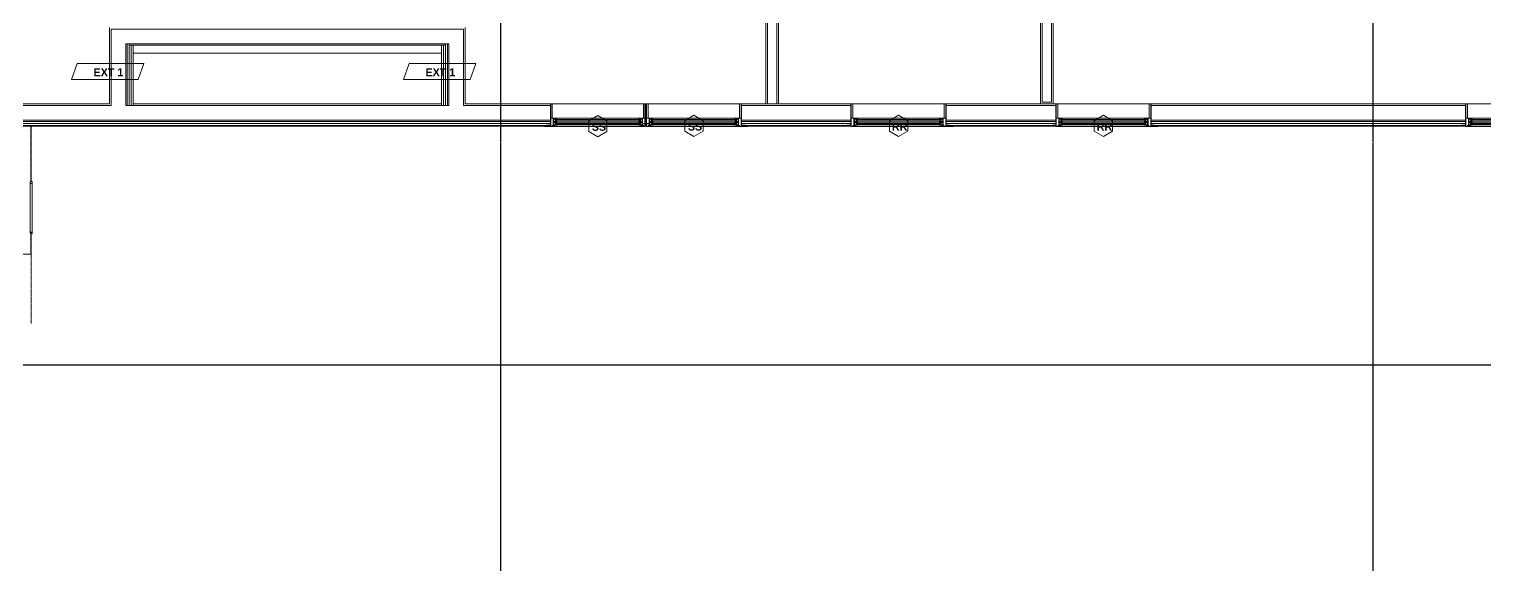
# Model space of a CAD drawing. Header units: inches. Extents: x -4058 to -1781, y 9814 to 12264.
# Drawn here: x -2677 to -2131, y 9814 to 10017 of the extents above; entities that cross this region are included whole.
import ezdxf

# ---------------------------------------------------------------- set-up
doc = ezdxf.new("R2010")
doc.units = ezdxf.units.IN
doc.header["$MEASUREMENT"] = 0
for name, pattern in [('Center 1_4_', [0.53125, 0.25, -0.09375, 0.09375, -0.09375]), ('Dash', [0.25, 0.125, -0.125]), ('Grid Line 1_2_', [0.875, 0.5, -0.125, 0.125, -0.125])]:
    doc.linetypes.add(name, pattern=pattern)
for name, color, linetype, lineweight in [('0-1', 7, 'Continuous', 5), ('0-2', 7, 'Continuous', 9), ('A-DETL-CNTR-1', 7, 'Center 1_4_', 9), ('A-DETL-GENF-HDLN-1', 7, 'Dash', 9), ('A-DETL-GENF-HDLN-2', 1, 'Continuous', 18), ('A-FLOR-1', 7, 'Continuous', 9), ('A-GLAZ', 151, 'Continuous', 18), ('A-GLAZ-1', 10, 'Continuous', 30), ('A-GLAZ-2', 7, 'Continuous', 9), ('A-GLAZ-IDEN', 152, 'Continuous', 9), ('A-WALL', 113, 'Continuous', 18), ('A-WALL-1', 7, 'Continuous', 9), ('A-WALL-2', 250, 'Continuous', 18), ('A-WALL-3', 113, 'Continuous', 9), ('A-WALL-IDEN', 211, 'Continuous', 9), ('S-BEAM-1', 7, 'Continuous', 9), ('S-GRID-1', 1, 'Grid Line 1_2_', 30)]:
    doc.layers.add(name, color=color, linetype=linetype, lineweight=lineweight)
doc.styles.add('Century Gothic_B', font='GOTHICB.TTF', dxfattribs={"height": 3})

# ---------------------------------------------------------------- blocks, each defined once
blk = doc.blocks.new('Window-Double_Hung-Marvin-Essential - 2-WIDE _TEMP ALL LOW_ ESDH3066-3454271-UNITS PLANS - 3RD FLOOR')
at = {"layer": 'A-DETL-GENF-HDLN-1'}
blk.add_line((16.1, -4.22), (-16.5, -4.22), dxfattribs=at)
at = {"layer": 'A-DETL-GENF-HDLN-2'}
for p, q in [((-17.13, 4.19), (-17.75, 4.19)), ((-17.13, -1.16), (-17.13, 4.19)), ((17.12, 4.19), (17.75, 4.19)), ((17.12, 4.19), (17.12, -1.16)), ((-19.25, -3.23), (-19.25, -3.19)), ((-19.25, -3.19), (-17.9, -3.19)), ((-17.75, -3.23), (-19.25, -3.23)), ((-17.9, -3.19), (-17.9, -3.08)), ((-17.9, -3.08), (-17.75, -3.08)), ((-16.72, -1.19), (-17.75, -1.19)), ((-17.75, -4.28), (-17.75, -1.19)), ((-17.75, -4.28), (-17.16, -4.28)), ((-17.08, -3.87), (-17.16, -4.28)), ((-17.08, -3.87), (-16.19, -3.87)), ((-16.85, -4.25), (-16.85, -3.87)), ((-16.3, -4.25), (-16.85, -4.25)), ((-16.72, -3.77), (-16.72, -1.19)), ((-16.38, -3.77), (-16.72, -3.77)), ((-16.56, -1.53), (-15.34, -1.53)), ((-16.56, -1.53), (-16.56, -2.47)), ((-15.34, -2.47), (-16.56, -2.47)), ((-16.56, -2.75), (-15.34, -2.75)), ((-16.56, -2.75), (-16.56, -3.69)), ((-15.34, -3.69), (-16.56, -3.69)), ((-16.38, -3.87), (-16.38, -3.77)), ((-16.18, -4.01), (-16.3, -4.01)), ((-16.3, -4.01), (-16.3, -4.25)), ((-16.19, -3.87), (-16.19, -3.97)), ((-16.19, -3.97), (-16.1, -3.97)), ((-16.18, -4.22), (-16.18, -4.01)), ((-16.18, -4.22), (-16.1, -4.22)), ((-16.1, -3.97), (-16.1, -4.22)), ((-15.28, -1.65), (-15.94, -1.65)), ((-15.94, -1.65), (-15.94, -2.37)), ((-15.94, -2.37), (-15.28, -2.37)), ((-15.28, -2.87), (-15.94, -2.87)), ((-15.94, -2.87), (-15.94, -3.59)), ((-15.94, -3.59), (-15.28, -3.59)), ((-15.84, -1.66), (-15.84, -2.35)), ((-15.84, -2.88), (-15.84, -3.57)), ((-15.54, -1.79), (-15.54, -2.23)), ((-15.54, -3.01), (-15.54, -3.45)), ((-15.34, -1.53), (-15.28, -1.59)), ((-15.34, -2.47), (-15.28, -2.41)), ((-15.34, -2.75), (-15.28, -2.81)), ((-15.34, -3.69), (-15.28, -3.63)), ((-15.28, -1.59), (-15.28, -1.65)), ((-15.28, -2.37), (-15.28, -2.41)), ((-15.28, -2.81), (-15.28, -2.87)), ((-15.28, -3.59), (-15.28, -3.63)), ((15.34, -1.53), (15.28, -1.59)), ((15.28, -1.59), (15.28, -1.65)), ((15.28, -1.65), (15.94, -1.65)), ((15.28, -2.37), (15.28, -2.41)), ((15.94, -2.37), (15.28, -2.37)), ((15.34, -2.47), (15.28, -2.41)), ((15.34, -2.75), (15.28, -2.81)), ((15.28, -2.81), (15.28, -2.87)), ((15.28, -2.87), (15.94, -2.87)), ((15.28, -3.59), (15.28, -3.63)), ((15.94, -3.59), (15.28, -3.59)), ((15.34, -3.69), (15.28, -3.63)), ((16.56, -1.53), (15.34, -1.53)), ((15.34, -2.47), (16.56, -2.47)), ((16.56, -2.75), (15.34, -2.75)), ((15.34, -3.69), (16.56, -3.69)), ((15.54, -1.79), (15.54, -2.23)), ((15.54, -3.01), (15.54, -3.45)), ((15.84, -1.66), (15.84, -2.35)), ((15.84, -2.88), (15.84, -3.57)), ((15.94, -1.65), (15.94, -2.37)), ((15.94, -2.87), (15.94, -3.59)), ((16.19, -3.97), (16.1, -3.97)), ((16.1, -3.97), (16.1, -4.22)), ((16.18, -4.22), (16.1, -4.22)), ((16.18, -4.22), (16.18, -4.01)), ((16.18, -4.01), (16.3, -4.01)), ((17.08, -3.87), (16.19, -3.87)), ((16.19, -3.87), (16.19, -3.97)), ((16.3, -4.01), (16.3, -4.25)), ((16.3, -4.25), (16.85, -4.25)), ((16.38, -3.87), (16.38, -3.77)), ((16.38, -3.77), (16.72, -3.77)), ((16.56, -1.53), (16.56, -2.47)), ((16.56, -2.75), (16.56, -3.69)), ((16.72, -3.77), (16.72, -1.19)), ((16.72, -1.19), (17.75, -1.19)), ((16.85, -4.25), (16.85, -3.87)), ((17.08, -3.87), (17.16, -4.28)), ((17.75, -4.28), (17.16, -4.28)), ((17.75, -4.28), (17.75, -1.19)), ((17.9, -3.08), (17.75, -3.08)), ((17.75, -3.23), (19.25, -3.23)), ((17.9, -3.19), (17.9, -3.08)), ((19.25, -3.19), (17.9, -3.19)), ((19.25, -3.23), (19.25, -3.19))]:
    blk.add_line(p, q, dxfattribs=at)
at = {"layer": 'A-GLAZ'}
for p, q in [((15.84, -1.66), (-15.84, -1.66)), ((15.84, -1.79), (-15.84, -1.79)), ((15.84, -2.23), (-15.84, -2.23)), ((15.84, -2.35), (-15.84, -2.35)), ((15.84, -2.88), (-15.84, -2.88)), ((15.84, -3.01), (-15.84, -3.01)), ((15.84, -3.45), (-15.84, -3.45)), ((15.84, -3.57), (-15.84, -3.57))]:
    blk.add_line(p, q, dxfattribs=at)
at = {"layer": 'A-GLAZ-1'}
for p, q in [((-17.75, -1.16), (-17.75, 4.19)), ((17.75, 4.19), (17.75, -1.16)), ((-17.75, -4.28), (-17.75, -1.19)), ((17.75, -1.19), (17.75, -4.28))]:
    blk.add_line(p, q, dxfattribs=at)
at = {"layer": 'A-GLAZ-2'}
for p, q in [((-17.75, 4.19), (17.75, 4.19)), ((-17.75, -1.19), (17.75, -1.19)), ((17.75, -4.28), (-17.75, -4.28)), ((17.75, -4.19), (20.21, -4.19)), ((20.21, -4.25), (17.75, -4.25)), ((20.21, -4.19), (20.21, -4.25))]:
    blk.add_line(p, q, dxfattribs=at)
blk = doc.blocks.new('Window-Double_Hung-Marvin-Essential - 1-WIDE _TEMP LOWER_ ESDH3066-3454269-UNITS PLANS - 3RD FLOOR')
at = {"layer": 'A-DETL-GENF-HDLN-1'}
blk.add_line((16.1, -4.22), (-16.5, -4.22), dxfattribs=at)
at = {"layer": 'A-DETL-GENF-HDLN-2'}
for p, q in [((-17.13, 4.19), (-17.75, 4.19)), ((-17.13, -1.16), (-17.13, 4.19)), ((17.12, 4.19), (17.75, 4.19)), ((17.12, 4.19), (17.12, -1.16)), ((-19.25, -3.23), (-19.25, -3.19)), ((-19.25, -3.19), (-17.9, -3.19)), ((-17.75, -3.23), (-19.25, -3.23)), ((-17.9, -3.19), (-17.9, -3.08)), ((-17.9, -3.08), (-17.75, -3.08)), ((-16.72, -1.19), (-17.75, -1.19)), ((-17.75, -4.28), (-17.75, -1.19)), ((-17.75, -4.28), (-17.16, -4.28)), ((-17.08, -3.87), (-17.16, -4.28)), ((-17.08, -3.87), (-16.19, -3.87)), ((-16.85, -4.25), (-16.85, -3.87)), ((-16.3, -4.25), (-16.85, -4.25)), ((-16.72, -3.77), (-16.72, -1.19)), ((-16.38, -3.77), (-16.72, -3.77)), ((-16.56, -1.53), (-15.34, -1.53)), ((-16.56, -1.53), (-16.56, -2.47)), ((-15.34, -2.47), (-16.56, -2.47)), ((-16.56, -2.75), (-15.34, -2.75)), ((-16.56, -2.75), (-16.56, -3.69)), ((-15.34, -3.69), (-16.56, -3.69)), ((-16.38, -3.87), (-16.38, -3.77)), ((-16.18, -4.01), (-16.3, -4.01)), ((-16.3, -4.01), (-16.3, -4.25)), ((-16.19, -3.87), (-16.19, -3.97)), ((-16.19, -3.97), (-16.1, -3.97)), ((-16.18, -4.22), (-16.18, -4.01)), ((-16.18, -4.22), (-16.1, -4.22)), ((-16.1, -3.97), (-16.1, -4.22)), ((-15.28, -1.65), (-15.94, -1.65)), ((-15.94, -1.65), (-15.94, -2.37)), ((-15.94, -2.37), (-15.28, -2.37)), ((-15.28, -2.87), (-15.94, -2.87)), ((-15.94, -2.87), (-15.94, -3.59)), ((-15.94, -3.59), (-15.28, -3.59)), ((-15.84, -1.66), (-15.84, -2.35)), ((-15.84, -2.88), (-15.84, -3.57)), ((-15.54, -1.79), (-15.54, -2.23)), ((-15.54, -3.01), (-15.54, -3.45)), ((-15.34, -1.53), (-15.28, -1.59)), ((-15.34, -2.47), (-15.28, -2.41)), ((-15.34, -2.75), (-15.28, -2.81)), ((-15.34, -3.69), (-15.28, -3.63)), ((-15.28, -1.59), (-15.28, -1.65)), ((-15.28, -2.37), (-15.28, -2.41)), ((-15.28, -2.81), (-15.28, -2.87)), ((-15.28, -3.59), (-15.28, -3.63)), ((15.34, -1.53), (15.28, -1.59)), ((15.28, -1.59), (15.28, -1.65)), ((15.28, -1.65), (15.94, -1.65)), ((15.28, -2.37), (15.28, -2.41)), ((15.94, -2.37), (15.28, -2.37)), ((15.34, -2.47), (15.28, -2.41)), ((15.34, -2.75), (15.28, -2.81)), ((15.28, -2.81), (15.28, -2.87)), ((15.28, -2.87), (15.94, -2.87)), ((15.28, -3.59), (15.28, -3.63)), ((15.94, -3.59), (15.28, -3.59)), ((15.34, -3.69), (15.28, -3.63)), ((16.56, -1.53), (15.34, -1.53)), ((15.34, -2.47), (16.56, -2.47)), ((16.56, -2.75), (15.34, -2.75)), ((15.34, -3.69), (16.56, -3.69)), ((15.54, -1.79), (15.54, -2.23)), ((15.54, -3.01), (15.54, -3.45)), ((15.84, -1.66), (15.84, -2.35)), ((15.84, -2.88), (15.84, -3.57)), ((15.94, -1.65), (15.94, -2.37)), ((15.94, -2.87), (15.94, -3.59)), ((16.19, -3.97), (16.1, -3.97)), ((16.1, -3.97), (16.1, -4.22)), ((16.18, -4.22), (16.1, -4.22)), ((16.18, -4.22), (16.18, -4.01)), ((16.18, -4.01), (16.3, -4.01)), ((17.08, -3.87), (16.19, -3.87)), ((16.19, -3.87), (16.19, -3.97)), ((16.3, -4.01), (16.3, -4.25)), ((16.3, -4.25), (16.85, -4.25)), ((16.38, -3.87), (16.38, -3.77)), ((16.38, -3.77), (16.72, -3.77)), ((16.56, -1.53), (16.56, -2.47)), ((16.56, -2.75), (16.56, -3.69)), ((16.72, -3.77), (16.72, -1.19)), ((16.72, -1.19), (17.75, -1.19)), ((16.85, -4.25), (16.85, -3.87)), ((17.08, -3.87), (17.16, -4.28)), ((17.75, -4.28), (17.16, -4.28)), ((17.75, -4.28), (17.75, -1.19)), ((17.9, -3.08), (17.75, -3.08)), ((17.75, -3.23), (19.25, -3.23)), ((17.9, -3.19), (17.9, -3.08)), ((19.25, -3.19), (17.9, -3.19)), ((19.25, -3.23), (19.25, -3.19))]:
    blk.add_line(p, q, dxfattribs=at)
at = {"layer": 'A-GLAZ'}
for p, q in [((15.84, -1.66), (-15.84, -1.66)), ((15.84, -1.79), (-15.84, -1.79)), ((15.84, -2.23), (-15.84, -2.23)), ((15.84, -2.35), (-15.84, -2.35)), ((15.84, -2.88), (-15.84, -2.88)), ((15.84, -3.01), (-15.84, -3.01)), ((15.84, -3.45), (-15.84, -3.45)), ((15.84, -3.57), (-15.84, -3.57))]:
    blk.add_line(p, q, dxfattribs=at)
at = {"layer": 'A-GLAZ-1'}
for p, q in [((-17.75, -1.16), (-17.75, 4.19)), ((17.75, 4.19), (17.75, -1.16)), ((-17.75, -4.28), (-17.75, -1.19)), ((17.75, -1.19), (17.75, -4.28))]:
    blk.add_line(p, q, dxfattribs=at)
at = {"layer": 'A-GLAZ-2'}
for p, q in [((-17.75, 4.19), (17.75, 4.19)), ((-17.75, -1.19), (17.75, -1.19)), ((17.75, -4.28), (-17.75, -4.28)), ((17.75, -4.19), (20.46, -4.19)), ((20.46, -4.25), (17.75, -4.25)), ((20.46, -4.19), (20.46, -4.25))]:
    blk.add_line(p, q, dxfattribs=at)
blk = doc.blocks.new('Window-Double_Hung-Marvin-Essential - 2-WIDE _TEMP ALL LOW_ ESDH3066-3454268-UNITS PLANS - 3RD FLOOR')
at = {"layer": 'A-DETL-GENF-HDLN-1'}
blk.add_line((16.1, 4.22), (-16.5, 4.22), dxfattribs=at)
at = {"layer": 'A-DETL-GENF-HDLN-2'}
for p, q in [((-19.25, 3.23), (-19.25, 3.19)), ((-17.75, 3.23), (-19.25, 3.23)), ((-19.25, 3.19), (-17.9, 3.19)), ((-17.9, 3.19), (-17.9, 3.08)), ((-17.9, 3.08), (-17.75, 3.08)), ((-17.75, 4.28), (-17.16, 4.28)), ((-17.75, 4.28), (-17.75, 1.19)), ((-16.72, 1.19), (-17.75, 1.19)), ((-17.08, 3.87), (-17.16, 4.28)), ((-17.13, 1.16), (-17.13, -4.19)), ((-17.08, 3.87), (-16.19, 3.87)), ((-16.85, 4.25), (-16.85, 3.87)), ((-16.3, 4.25), (-16.85, 4.25)), ((-16.38, 3.77), (-16.72, 3.77)), ((-16.72, 3.77), (-16.72, 1.19)), ((-15.34, 3.69), (-16.56, 3.69)), ((-16.56, 2.75), (-16.56, 3.69)), ((-16.56, 2.75), (-15.34, 2.75)), ((-15.34, 2.47), (-16.56, 2.47)), ((-16.56, 1.53), (-16.56, 2.47)), ((-16.56, 1.53), (-15.34, 1.53)), ((-16.38, 3.87), (-16.38, 3.77)), ((-16.3, 4.01), (-16.3, 4.25)), ((-16.18, 4.01), (-16.3, 4.01)), ((-16.19, 3.97), (-16.1, 3.97)), ((-16.19, 3.87), (-16.19, 3.97)), ((-16.18, 4.22), (-16.1, 4.22)), ((-16.18, 4.22), (-16.18, 4.01)), ((-16.1, 3.97), (-16.1, 4.22)), ((-15.94, 2.87), (-15.94, 3.59)), ((-15.94, 3.59), (-15.28, 3.59)), ((-15.28, 2.87), (-15.94, 2.87)), ((-15.94, 1.65), (-15.94, 2.37)), ((-15.94, 2.37), (-15.28, 2.37)), ((-15.28, 1.65), (-15.94, 1.65)), ((-15.84, 2.88), (-15.84, 3.57)), ((-15.84, 1.66), (-15.84, 2.35)), ((-15.54, 3.01), (-15.54, 3.45)), ((-15.54, 1.79), (-15.54, 2.23)), ((-15.34, 3.69), (-15.28, 3.63)), ((-15.34, 2.75), (-15.28, 2.81)), ((-15.34, 2.47), (-15.28, 2.41)), ((-15.34, 1.53), (-15.28, 1.59)), ((-15.28, 3.59), (-15.28, 3.63)), ((-15.28, 2.81), (-15.28, 2.87)), ((-15.28, 2.37), (-15.28, 2.41)), ((-15.28, 1.59), (-15.28, 1.65)), ((15.34, 3.69), (15.28, 3.63)), ((15.28, 3.59), (15.28, 3.63)), ((15.94, 3.59), (15.28, 3.59)), ((15.28, 2.81), (15.28, 2.87)), ((15.28, 2.87), (15.94, 2.87)), ((15.34, 2.75), (15.28, 2.81)), ((15.34, 2.47), (15.28, 2.41)), ((15.28, 2.37), (15.28, 2.41)), ((15.94, 2.37), (15.28, 2.37)), ((15.28, 1.59), (15.28, 1.65)), ((15.28, 1.65), (15.94, 1.65)), ((15.34, 1.53), (15.28, 1.59)), ((15.34, 3.69), (16.56, 3.69)), ((16.56, 2.75), (15.34, 2.75)), ((15.34, 2.47), (16.56, 2.47)), ((16.56, 1.53), (15.34, 1.53)), ((15.54, 3.01), (15.54, 3.45)), ((15.54, 1.79), (15.54, 2.23)), ((15.84, 2.88), (15.84, 3.57)), ((15.84, 1.66), (15.84, 2.35)), ((15.94, 2.87), (15.94, 3.59)), ((15.94, 1.65), (15.94, 2.37)), ((16.18, 4.22), (16.1, 4.22)), ((16.1, 3.97), (16.1, 4.22)), ((16.19, 3.97), (16.1, 3.97)), ((16.18, 4.22), (16.18, 4.01)), ((16.18, 4.01), (16.3, 4.01)), ((16.19, 3.87), (16.19, 3.97)), ((17.08, 3.87), (16.19, 3.87)), ((16.3, 4.01), (16.3, 4.25)), ((16.3, 4.25), (16.85, 4.25)), ((16.38, 3.87), (16.38, 3.77)), ((16.38, 3.77), (16.72, 3.77)), ((16.56, 2.75), (16.56, 3.69)), ((16.56, 1.53), (16.56, 2.47)), ((16.72, 3.77), (16.72, 1.19)), ((16.72, 1.19), (17.75, 1.19)), ((16.85, 4.25), (16.85, 3.87)), ((17.08, 3.87), (17.16, 4.28)), ((17.12, -4.19), (17.12, 1.16)), ((17.75, 4.28), (17.16, 4.28)), ((17.75, 4.28), (17.75, 1.19)), ((17.75, 3.23), (19.25, 3.23)), ((17.9, 3.08), (17.75, 3.08)), ((17.9, 3.19), (17.9, 3.08)), ((19.25, 3.19), (17.9, 3.19)), ((19.25, 3.23), (19.25, 3.19)), ((-17.13, -4.19), (-17.75, -4.19)), ((17.12, -4.19), (17.75, -4.19))]:
    blk.add_line(p, q, dxfattribs=at)
at = {"layer": 'A-GLAZ'}
for p, q in [((15.84, 3.57), (-15.84, 3.57)), ((15.84, 3.45), (-15.84, 3.45)), ((15.84, 3.01), (-15.84, 3.01)), ((15.84, 2.88), (-15.84, 2.88)), ((15.84, 2.35), (-15.84, 2.35)), ((15.84, 2.23), (-15.84, 2.23)), ((15.84, 1.79), (-15.84, 1.79)), ((15.84, 1.66), (-15.84, 1.66))]:
    blk.add_line(p, q, dxfattribs=at)
at = {"layer": 'A-GLAZ-1'}
for p, q in [((-17.75, 4.28), (-17.75, 1.19)), ((-17.75, 1.16), (-17.75, -4.19)), ((17.75, 1.19), (17.75, 4.28)), ((17.75, -4.19), (17.75, 1.16))]:
    blk.add_line(p, q, dxfattribs=at)
at = {"layer": 'A-GLAZ-2'}
for p, q in [((17.75, 4.28), (-17.75, 4.28)), ((-17.75, 1.19), (17.75, 1.19)), ((20.21, 4.25), (17.75, 4.25)), ((17.75, 4.19), (20.21, 4.19)), ((20.21, 4.19), (20.21, 4.25)), ((-17.75, -4.19), (17.75, -4.19))]:
    blk.add_line(p, q, dxfattribs=at)
blk = doc.blocks.new('Walls 55 - Walls 1-3381026-UNITS PLANS - 3RD FLOOR')
at = {"layer": 'S-BEAM-1'}
for p, q in [((-2676.7, 9959.59), (-2676.7, 9940.65)), ((-2675.95, 9940.65), (-2675.95, 9959.59))]:
    blk.add_line(p, q, dxfattribs=at)
at = {"layer": 'S-BEAM-1', "flags": 128}
for points in [[(-2675.95, 9959.59), (-2675.96, 9959.68), (-2675.99, 9959.77), (-2676.04, 9959.85), (-2676.11, 9959.92), (-2676.19, 9959.96), (-2676.28, 9959.99), (-2676.37, 9959.99), (-2676.46, 9959.96), (-2676.54, 9959.92), (-2676.6, 9959.85), (-2676.66, 9959.77), (-2676.69, 9959.68), (-2676.7, 9959.59)], [(-2676.7, 9959.59), (-2676.69, 9959.49), (-2676.66, 9959.4), (-2676.6, 9959.32), (-2676.54, 9959.26), (-2676.46, 9959.21), (-2676.37, 9959.19), (-2676.28, 9959.19), (-2676.19, 9959.21), (-2676.11, 9959.26), (-2676.04, 9959.32), (-2675.99, 9959.4), (-2675.96, 9959.49), (-2675.95, 9959.59)]]:
    blk.add_lwpolyline(points, dxfattribs=at)
at = {"layer": 'S-BEAM-1'}
blk.add_ellipse((-2676.32, 9940.65), major_axis=(0.375, 0), ratio=0.93544, start_param=4.18879, end_param=6.283185, dxfattribs=at)
blk = doc.blocks.new('CTR - 1st Phase - Shell_rvt-1-UNITS PLANS - 3RD FLOOR')
at = {"layer": 'A-DETL-CNTR-1'}
for p, q in [((-2676.33, 9980.69), (-2676.33, 9959.99)), ((-2676.33, 9941.05), (-2676.33, 9906.8))]:
    blk.add_line(p, q, dxfattribs=at)
at = {"layer": 'A-FLOR-1'}
for p, q in [((-2676.51, 9959.93), (-2676.51, 9980.69)), ((-2676.51, 9932.69), (-2676.51, 9940.73)), ((-2791.34, 9932.69), (-2676.51, 9932.69))]:
    blk.add_line(p, q, dxfattribs=at)
at = {"layer": 'A-WALL-1'}
for p, q in [((-2646.99, 10017.71), (-2646.99, 9989.06)), ((-2513.66, 9989.06), (-2513.66, 10017.71)), ((-2638.11, 9989.06), (-2638.11, 10008.09)), ((-2638.11, 10008.09), (-2522.54, 10008.09)), ((-2522.54, 10008.09), (-2522.54, 9989.06)), ((-2646.99, 9989.06), (-2714.97, 9989.06)), ((-2522.54, 9989.06), (-2638.11, 9989.06)), ((-2481.68, 9989.06), (-2513.66, 9989.06)), ((-2445.67, 9989.06), (-2446.18, 9989.06)), ((-2368.94, 9989.06), (-2410.17, 9989.06)), ((-2292.14, 9989.06), (-2333.44, 9989.06)), ((-2138.54, 9989.06), (-2256.64, 9989.06)), ((-2481.68, 9983.69), (-2481.68, 9983.72)), ((-2446.18, 9983.72), (-2446.18, 9983.69)), ((-2445.67, 9983.69), (-2445.67, 9983.72)), ((-2410.17, 9983.72), (-2410.17, 9983.69)), ((-2368.94, 9983.69), (-2368.94, 9983.72)), ((-2333.44, 9983.72), (-2333.44, 9983.69)), ((-2292.14, 9983.69), (-2292.14, 9983.72)), ((-2256.64, 9983.72), (-2256.64, 9983.69)), ((-2138.54, 9983.69), (-2138.54, 9983.72)), ((-2714.97, 9980.69), (-2484.14, 9980.69)), ((-2446.18, 9980.69), (-2445.67, 9980.69)), ((-2407.71, 9980.69), (-2368.94, 9980.69)), ((-2330.73, 9980.69), (-2292.14, 9980.69)), ((-2253.93, 9980.69), (-2138.54, 9980.69))]:
    blk.add_line(p, q, dxfattribs=at)
at = {"layer": 'A-WALL-2'}
for p, q in [((-2646.36, 10017.09), (-2646.36, 9989.06)), ((-2646.36, 10017.09), (-2640.86, 10017.09)), ((-2640.86, 10017.09), (-2638.11, 10017.09)), ((-2522.54, 10017.09), (-2638.11, 10017.09)), ((-2522.54, 10017.09), (-2519.79, 10017.09)), ((-2519.79, 10017.09), (-2514.29, 10017.09)), ((-2514.29, 10017.09), (-2514.29, 9989.06)), ((-2640.86, 10011.59), (-2640.86, 9989.06)), ((-2640.86, 10011.59), (-2640.36, 10011.59)), ((-2640.36, 10011.59), (-2640.36, 9989.06)), ((-2640.36, 10011.59), (-2639.61, 10011.59)), ((-2639.61, 10011.59), (-2639.61, 10011.09)), ((-2639.61, 10011.59), (-2638.11, 10011.59)), ((-2639.61, 10011.09), (-2639.61, 10011.59)), ((-2639.61, 10011.09), (-2639.61, 9989.06)), ((-2639.61, 10011.09), (-2638.86, 10011.09)), ((-2638.86, 10011.09), (-2638.86, 9989.06)), ((-2638.86, 10011.09), (-2638.11, 10011.09)), ((-2522.54, 10011.59), (-2638.11, 10011.59)), ((-2522.54, 10011.09), (-2638.11, 10011.09)), ((-2638.11, 10011.09), (-2638.11, 10008.09)), ((-2522.54, 10011.59), (-2521.04, 10011.59)), ((-2522.54, 10008.09), (-2522.54, 10011.09)), ((-2522.54, 10011.09), (-2521.79, 10011.09)), ((-2521.79, 10011.09), (-2521.79, 9989.06)), ((-2521.79, 10011.09), (-2521.04, 10011.09)), ((-2521.04, 10011.59), (-2521.04, 10011.09)), ((-2521.04, 10011.59), (-2520.29, 10011.59)), ((-2521.04, 10011.59), (-2521.04, 10011.09)), ((-2521.04, 10011.09), (-2521.04, 9989.06)), ((-2520.29, 10011.59), (-2520.29, 9989.06)), ((-2520.29, 10011.59), (-2519.79, 10011.59)), ((-2519.79, 10011.59), (-2519.79, 9989.06)), ((-2646.36, 9988.44), (-2714.97, 9988.44)), ((-2646.36, 9989.06), (-2646.36, 9988.44)), ((-2640.86, 9989.06), (-2640.86, 9988.44)), ((-2640.36, 9988.44), (-2640.86, 9988.44)), ((-2640.36, 9988.44), (-2640.86, 9988.44)), ((-2640.36, 9989.06), (-2640.36, 9988.44)), ((-2639.61, 9988.44), (-2640.36, 9988.44)), ((-2639.61, 9988.44), (-2640.36, 9988.44)), ((-2639.61, 9989.06), (-2639.61, 9988.44)), ((-2638.86, 9988.44), (-2639.61, 9988.44)), ((-2638.86, 9988.44), (-2639.61, 9988.44)), ((-2638.86, 9989.06), (-2638.86, 9988.44)), ((-2638.11, 9988.44), (-2638.86, 9988.44)), ((-2638.11, 9988.44), (-2638.86, 9988.44)), ((-2638.11, 9989.06), (-2638.11, 9988.44)), ((-2522.54, 9988.44), (-2638.11, 9988.44)), ((-2522.54, 9988.44), (-2522.54, 9989.06)), ((-2521.79, 9988.44), (-2522.54, 9988.44)), ((-2521.79, 9988.44), (-2522.54, 9988.44)), ((-2521.79, 9988.44), (-2521.79, 9989.06)), ((-2521.04, 9988.44), (-2521.79, 9988.44)), ((-2521.04, 9988.44), (-2521.79, 9988.44)), ((-2521.04, 9988.44), (-2521.04, 9989.06)), ((-2520.29, 9988.44), (-2521.04, 9988.44)), ((-2520.29, 9988.44), (-2521.04, 9988.44)), ((-2520.29, 9988.44), (-2520.29, 9989.06)), ((-2519.79, 9988.44), (-2520.29, 9988.44)), ((-2519.79, 9988.44), (-2520.29, 9988.44)), ((-2519.79, 9988.44), (-2519.79, 9989.06)), ((-2514.29, 9988.44), (-2514.29, 9989.06)), ((-2481.68, 9988.44), (-2514.29, 9988.44)), ((-2445.67, 9988.44), (-2446.18, 9988.44)), ((-2368.94, 9988.44), (-2410.17, 9988.44)), ((-2292.14, 9988.44), (-2333.44, 9988.44)), ((-2138.54, 9988.44), (-2256.64, 9988.44)), ((-2481.68, 9982.94), (-2714.97, 9982.94)), ((-2481.68, 9982.44), (-2714.97, 9982.44)), ((-2445.67, 9982.94), (-2446.18, 9982.94)), ((-2445.67, 9982.44), (-2446.18, 9982.44)), ((-2368.94, 9982.94), (-2410.17, 9982.94)), ((-2368.94, 9982.44), (-2410.17, 9982.44)), ((-2292.14, 9982.94), (-2333.44, 9982.94)), ((-2292.14, 9982.44), (-2333.44, 9982.44)), ((-2138.54, 9982.94), (-2256.64, 9982.94)), ((-2138.54, 9982.44), (-2256.64, 9982.44)), ((-2481.68, 9981.69), (-2714.97, 9981.69)), ((-2481.68, 9980.94), (-2714.97, 9980.94)), ((-2445.67, 9981.69), (-2446.18, 9981.69)), ((-2445.67, 9980.94), (-2446.18, 9980.94)), ((-2368.94, 9981.69), (-2410.17, 9981.69)), ((-2368.94, 9980.94), (-2410.17, 9980.94)), ((-2292.14, 9981.69), (-2333.44, 9981.69)), ((-2292.14, 9980.94), (-2333.44, 9980.94)), ((-2138.54, 9981.69), (-2256.64, 9981.69)), ((-2138.54, 9980.94), (-2256.64, 9980.94))]:
    blk.add_line(p, q, dxfattribs=at)
at = {"layer": '0-2', "rotation": 180}
blk.add_blockref('Window-Double_Hung-Marvin-Essential - 2-WIDE _TEMP ALL LOW_ ESDH3066-3454268-UNITS PLANS - 3RD FLOOR', (-2463.93, 9984.88), dxfattribs=at)
at = {"layer": '0-2'}
for name, p in [('Window-Double_Hung-Marvin-Essential - 2-WIDE _TEMP ALL LOW_ ESDH3066-3454271-UNITS PLANS - 3RD FLOOR', (-2427.92, 9984.88)), ('Window-Double_Hung-Marvin-Essential - 1-WIDE _TEMP LOWER_ ESDH3066-3454269-UNITS PLANS - 3RD FLOOR', (-2351.19, 9984.88)), ('Window-Double_Hung-Marvin-Essential - 1-WIDE _TEMP LOWER_ ESDH3066-3454269-UNITS PLANS - 3RD FLOOR', (-2274.39, 9984.88)), ('Window-Double_Hung-Marvin-Essential - 1-WIDE _TEMP LOWER_ ESDH3066-3454269-UNITS PLANS - 3RD FLOOR', (-2120.79, 9984.88)), ('Walls 55 - Walls 1-3381026-UNITS PLANS - 3RD FLOOR', (0, 0))]:
    blk.add_blockref(name, p, dxfattribs=at)
blk = doc.blocks.new('CTR - 1st Phase - Structure_rvt-1-UNITS PLANS - 3RD FLOOR')
at = {"layer": 'S-GRID-1'}
for p, q in [((-2500.32, 9814.03), (-2500.32, 12247.5)), ((-2173.32, 9814.03), (-2173.32, 12247.5)), ((-1781.27, 9891.19), (-4041.78, 9891.19))]:
    blk.add_line(p, q, dxfattribs=at)
blk = doc.blocks.new('Wall Tag - Arch Wall-3956453-UNITS PLANS - 3RD FLOOR')
at = {"layer": 'A-WALL-IDEN'}
for p, q in [((-0.356, 0.094), (-0.424, -0.094)), ((0.424, 0.094), (-0.356, 0.094)), ((0.356, -0.094), (0.424, 0.094)), ((-0.424, -0.094), (0.356, -0.094))]:
    blk.add_line(p, q, dxfattribs=at)
blk = doc.blocks.new('Window Tag - ONE-4156801-UNITS PLANS - 3RD FLOOR')
at = {"layer": 'A-GLAZ-IDEN'}
for p, q in [((0, 0.125), (-0.107, 0.062)), ((-0.107, 0.062), (-0.107, -0.062)), ((0.107, 0.062), (0, 0.125)), ((0.107, -0.062), (0.107, 0.062)), ((-0.107, -0.062), (0, -0.125)), ((0, -0.125), (0.107, -0.062))]:
    blk.add_line(p, q, dxfattribs=at)

msp = doc.modelspace()

# ---------------------------------------------------------------- linework, layer by layer
at = {"layer": 'A-WALL'}
for p, q in [((-2400.37, 10119.79), (-2400.37, 9989.06)), ((-2396.87, 9989.06), (-2396.87, 10119.79)), ((-2297.37, 9989.69), (-2297.37, 10109.63)), ((-2293.87, 9989.69), (-2293.87, 10109.63)), ((-2297.37, 9989.69), (-2293.87, 9989.69))]:
    msp.add_line(p, q, dxfattribs=at)
at = {"layer": 'A-WALL-3'}
for p, q in [((-2401, 10120.41), (-2401, 9989.06)), ((-2396.25, 9989.06), (-2396.25, 10120.41)), ((-2298, 10110.25), (-2298, 9989.06)), ((-2293.25, 9989.06), (-2293.25, 10110.25)), ((-2401, 9989.06), (-2396.25, 9989.06)), ((-2298, 9989.06), (-2293.25, 9989.06))]:
    msp.add_line(p, q, dxfattribs=at)

# ---------------------------------------------------------------- block references
at = {"layer": '0-1'}
for name in ['CTR - 1st Phase - Structure_rvt-1-UNITS PLANS - 3RD FLOOR', 'CTR - 1st Phase - Shell_rvt-1-UNITS PLANS - 3RD FLOOR']:
    msp.add_blockref(name, (0, 0), dxfattribs=at)
at = {"layer": 'A-GLAZ-IDEN', "xscale": 31.99999999999999, "yscale": 31.99999999999999, "zscale": 31.99999999999999}
for p in [(-2463.93, 9980.69), (-2427.92, 9980.78), (-2351.19, 9980.78), (-2274.39, 9980.78)]:
    msp.add_blockref('Window Tag - ONE-4156801-UNITS PLANS - 3RD FLOOR', p, dxfattribs=at)
at = {"layer": 'A-WALL-IDEN', "xscale": 31.99999999999999, "yscale": 31.99999999999999, "zscale": 31.99999999999999}
for p in [(-2647.68, 10001.17), (-2523.23, 10001.17)]:
    msp.add_blockref('Wall Tag - Arch Wall-3956453-UNITS PLANS - 3RD FLOOR', p, dxfattribs=at)

# ---------------------------------------------------------------- texts
at = {"layer": 'A-GLAZ-IDEN', "char_height": 3, "attachment_point": 1, "style": 'Century Gothic_B'}
for s, insert, width in [('SS', (-2466.19, 9981.97), 5.454), ('SS', (-2430.18, 9982.07), 5.454), ('RR', (-2353.7, 9982.07), 6.06), ('RR', (-2276.9, 9982.07), 6.06)]:
    msp.add_mtext(s, dxfattribs=dict(at, insert=insert, width=width))
at = {"layer": 'A-WALL-IDEN', "char_height": 3, "width": 12.726, "attachment_point": 1, "style": 'Century Gothic_B'}
for insert in [(-2652.98, 10002.42), (-2528.53, 10002.42)]:
    msp.add_mtext('EXT 1', dxfattribs=dict(at, insert=insert))

doc.saveas('drawing.dxf')
